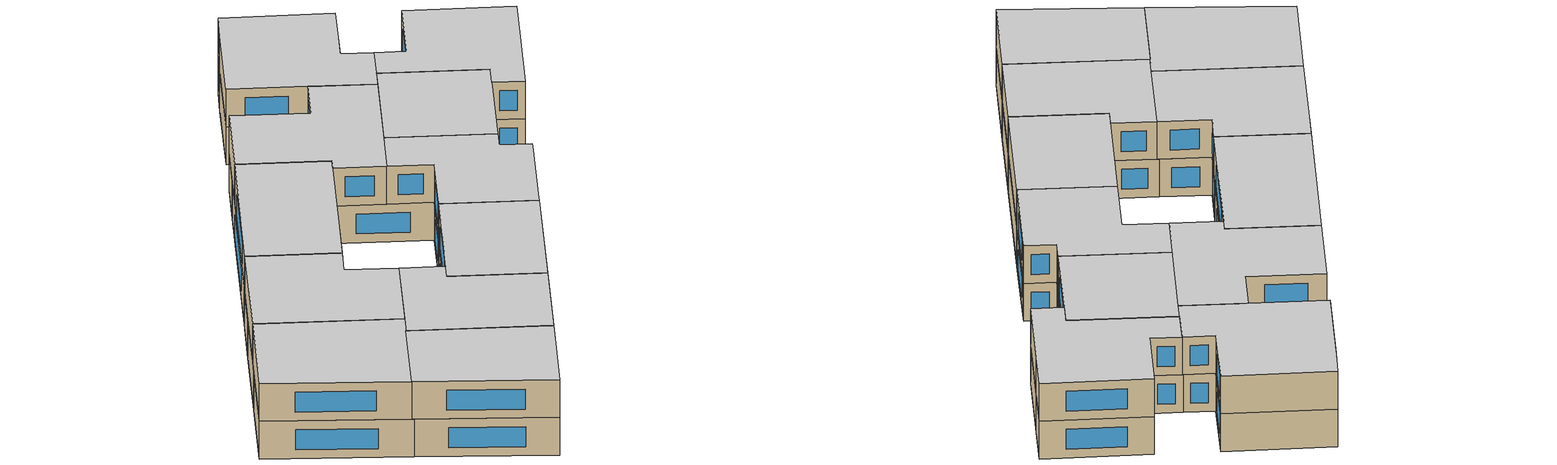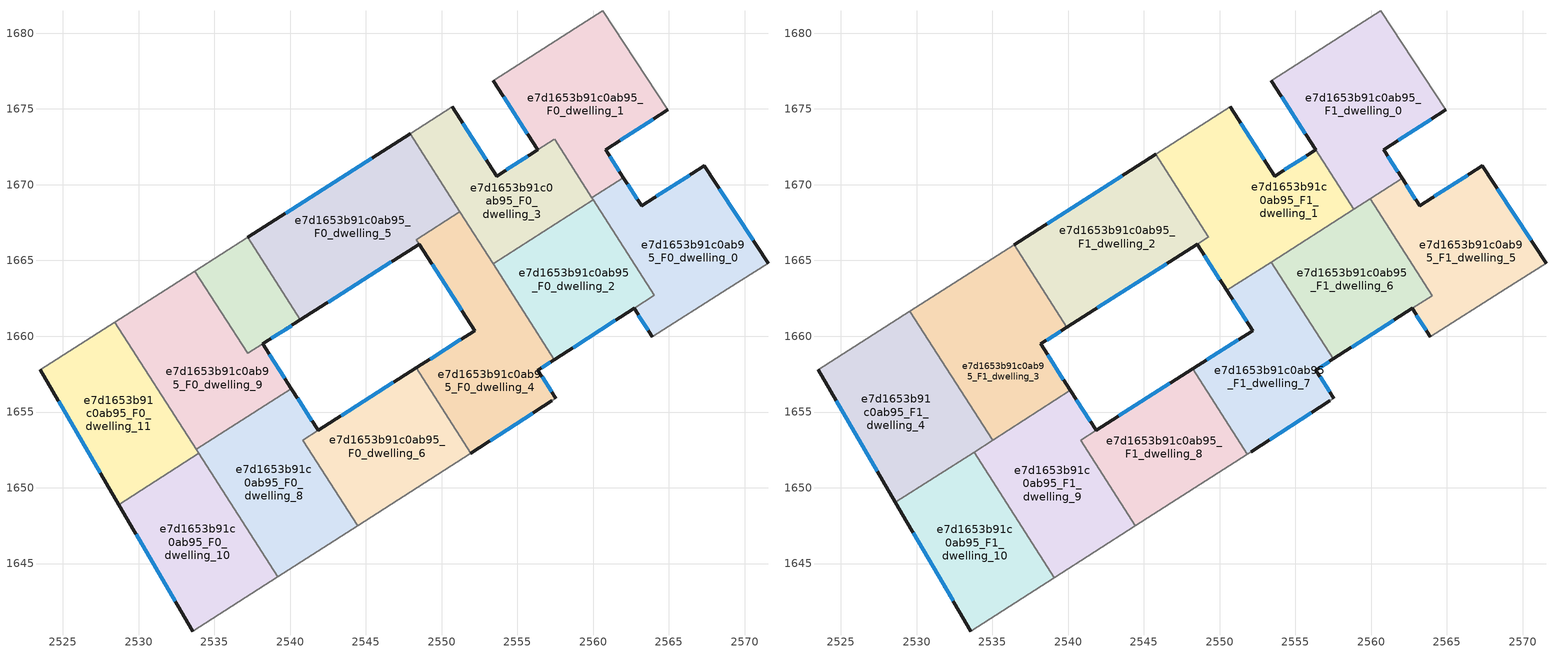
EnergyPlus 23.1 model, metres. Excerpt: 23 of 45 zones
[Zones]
e7d1653b91c0ab95_F0_dwelling_0
 floor ground (EU_floor_Construction): 2567.33,1671.25 2571.53,1664.83 2568.88,1663.13 2563.91,1659.96 2562.7,1661.83 2564.04,1662.69 2559.92,1669.14 2562,1670.47 2563.2,1668.6 z0
 wall outside (EU_wall_Construction): 2571.53,1664.83 2567.33,1671.25 2563.2,1668.6 2562,1670.47 / 2562.7,1661.83 2563.91,1659.96 z0:3
 wall adiabatic (EU_wall_Construction): 2563.91,1659.96 2568.88,1663.13 2571.53,1664.83 z0:3
 wall to e7d1653b91c0ab95_F0_dwelling_1 (EU_wall_Construction): 2562,1670.47 2559.92,1669.14 z0:3
 wall to e7d1653b91c0ab95_F0_dwelling_2 (EU_wall_Construction): 2560,1669.01 2564.04,1662.69 2562.7,1661.83 z0:3
 wall to e7d1653b91c0ab95_F0_dwelling_3 (EU_wall_Construction): 2559.92,1669.14 2560,1669.01 z0:3
 window (EU_Window_Construction): 2562.91,1669.04 2562.28,1670.03 / 2566.36,1670.63 2564.17,1669.22 / 2570.55,1666.34 2568.32,1669.74 / 2562.99,1661.39 2563.63,1660.4 z0.7:2.3
e7d1653b91c0ab95_F0_dwelling_1
 floor ground (EU_floor_Construction): 2560.63,1681.47 2564.92,1674.93 2560.82,1672.31 2562,1670.47 2559.92,1669.14 2557.44,1673.01 2556.33,1672.3 2553.4,1676.86 2558.8,1680.31 z0
 wall outside (EU_wall_Construction): 2562,1670.47 2560.82,1672.31 2564.92,1674.93 / 2553.4,1676.86 2556.33,1672.3 z0:3
 wall adiabatic (EU_wall_Construction): 2564.92,1674.93 2560.63,1681.47 2558.8,1680.31 2553.4,1676.86 z0:3
 wall to e7d1653b91c0ab95_F0_dwelling_3 (EU_wall_Construction): 2557.45,1673.01 2559.92,1669.14 / 2556.33,1672.3 2557.44,1673.01 z0:3
 window (EU_Window_Construction): 2561.78,1672.93 2563.96,1674.32 / 2561.72,1670.9 2561.09,1671.88 / 2554.09,1675.79 2555.64,1673.37 z0.7:2.3
e7d1653b91c0ab95_F0_dwelling_10
 floor ground (EU_floor_Construction): 2533.98,1652.27 2539.18,1644.13 2533.57,1640.55 2528.7,1648.89 z0
 wall outside (EU_wall_Construction): 2528.7,1648.89 2533.57,1640.55 z0:3
 wall to e7d1653b91c0ab95_F0_dwelling_11 (EU_wall_Construction): 2533.98,1652.27 2528.7,1648.89 z0:3
 wall adiabatic (EU_wall_Construction): 2533.57,1640.55 2539.18,1644.13 z0:3
 wall to e7d1653b91c0ab95_F0_dwelling_8 (EU_wall_Construction): 2539.18,1644.13 2533.98,1652.27 z0:3
 window (EU_Window_Construction): 2529.84,1646.93 2532.43,1642.51 z0.7:2.3
e7d1653b91c0ab95_F0_dwelling_11
 floor ground (EU_floor_Construction): 2528.43,1660.94 2533.98,1652.27 2528.7,1648.89 2523.49,1657.79 z0
 wall outside (EU_wall_Construction): 2523.49,1657.79 2528.7,1648.89 z0:3
 wall adiabatic (EU_wall_Construction): 2528.43,1660.94 2523.49,1657.79 z0:3
 wall to e7d1653b91c0ab95_F0_dwelling_9 (EU_wall_Construction): 2533.81,1652.53 2528.43,1660.94 z0:3
 wall to e7d1653b91c0ab95_F0_dwelling_8 (EU_wall_Construction): 2533.98,1652.27 2533.81,1652.53 z0:3
 window (EU_Window_Construction): 2524.72,1655.7 2527.47,1650.98 z0.7:2.3
e7d1653b91c0ab95_F0_dwelling_2
 floor ground (EU_floor_Construction): 2560,1669.01 2564.04,1662.69 2557.44,1658.46 2553.39,1664.79 z0
 wall outside (EU_wall_Construction): 2557.44,1658.46 2562.7,1661.83 z0:3
 wall to e7d1653b91c0ab95_F0_dwelling_3 (EU_wall_Construction): 2560,1669.01 2553.39,1664.79 z0:3
 wall to e7d1653b91c0ab95_F0_dwelling_4 (EU_wall_Construction): 2553.39,1664.79 2557.44,1658.46 z0:3
 window (EU_Window_Construction): 2558.67,1659.25 2561.47,1661.04 z0.7:2.3
e7d1653b91c0ab95_F0_dwelling_3
 floor ground (EU_floor_Construction): 2557.45,1673.01 2560,1669.01 2553.39,1664.79 2547.91,1673.36 2550.71,1675.14 2553.64,1670.57 2556.33,1672.29 z0
 wall outside (EU_wall_Construction): 2556.33,1672.29 2553.64,1670.57 2550.71,1675.14 z0:3
 wall adiabatic (EU_wall_Construction): 2550.71,1675.14 2547.91,1673.36 z0:3
 wall to e7d1653b91c0ab95_F0_dwelling_5 (EU_wall_Construction): 2547.91,1673.36 2551.2,1668.21 z0:3
 wall to e7d1653b91c0ab95_F0_dwelling_4 (EU_wall_Construction): 2551.2,1668.21 2553.39,1664.79 z0:3
 window (EU_Window_Construction): 2552.95,1671.65 2551.39,1674.07 / 2555.7,1671.89 2554.27,1670.98 z0.7:2.3
e7d1653b91c0ab95_F0_dwelling_4
 floor ground (EU_floor_Construction): 2551.2,1668.21 2557.44,1658.46 2556.34,1657.76 2557.54,1655.9 2557.28,1655.73 2551.93,1652.29 2548.33,1657.92 2552.17,1660.37 2548.33,1666.37 z0
 wall outside (EU_wall_Construction): 2557.54,1655.9 2556.34,1657.76 2557.44,1658.46 / 2551.93,1652.29 2557.28,1655.73 / 2548.52,1666.08 2552.17,1660.37 2548.33,1657.92 z0:3
 wall adiabatic (EU_wall_Construction): 2557.28,1655.73 2557.54,1655.9 z0:3
 wall to e7d1653b91c0ab95_F0_dwelling_6 (EU_wall_Construction): 2548.33,1657.92 2551.93,1652.29 z0:3
 wall to e7d1653b91c0ab95_F0_dwelling_5 (EU_wall_Construction): 2551.2,1668.21 2548.33,1666.37 2548.52,1666.08 z0:3
 window (EU_Window_Construction): 2551.27,1659.79 2549.23,1658.5 / 2556.6,1657.93 2557.18,1658.3 / 2557.26,1656.34 2556.62,1657.33 / 2553.19,1653.1 2556.02,1654.92 / 2549.38,1664.74 2551.31,1661.71 z0.7:2.3
e7d1653b91c0ab95_F0_dwelling_5
 floor ground (EU_floor_Construction): 2547.91,1673.36 2551.2,1668.21 2548.33,1666.37 2548.51,1666.08 2540.68,1661.08 2537.2,1666.53 z0
 wall outside (EU_wall_Construction): 2547.91,1673.36 2537.2,1666.53 / 2540.68,1661.08 2548.51,1666.08 z0:3
 wall to e7d1653b91c0ab95_F0_dwelling_7 (EU_wall_Construction): 2537.2,1666.53 2540.68,1661.08 z0:3
 window (EU_Window_Construction): 2545.4,1671.75 2539.71,1668.13 / 2542.52,1662.25 2546.67,1664.9 z0.7:2.3
e7d1653b91c0ab95_F0_dwelling_6
 floor ground (EU_floor_Construction): 2548.33,1657.92 2551.93,1652.29 2544.45,1647.5 2540.84,1653.15 z0
 wall outside (EU_wall_Construction): 2548.33,1657.92 2541.85,1653.79 z0:3
 wall adiabatic (EU_wall_Construction): 2544.45,1647.5 2551.93,1652.29 z0:3
 wall to e7d1653b91c0ab95_F0_dwelling_8 (EU_wall_Construction): 2541.84,1653.79 2540.84,1653.15 2544.45,1647.5 z0:3
 window (EU_Window_Construction): 2546.81,1656.95 2543.37,1654.76 z0.7:2.3
e7d1653b91c0ab95_F0_dwelling_7
 floor ground (EU_floor_Construction): 2537.2,1666.53 2540.68,1661.08 2538.18,1659.5 2537.2,1658.87 2533.72,1664.3 z0
 wall outside (EU_wall_Construction): 2538.18,1659.5 2540.68,1661.08 z0:3
 wall to e7d1653b91c0ab95_F0_dwelling_9 (EU_wall_Construction): 2533.72,1664.3 2537.2,1658.87 2538.18,1659.5 z0:3
 wall adiabatic (EU_wall_Construction): 2537.2,1666.53 2533.72,1664.3 z0:3
 window (EU_Window_Construction): 2538.77,1659.87 2540.09,1660.71 z0.7:2.3
e7d1653b91c0ab95_F0_dwelling_8
 floor ground (EU_floor_Construction): 2541.84,1653.79 2540.84,1653.15 2544.45,1647.5 2539.18,1644.13 2533.81,1652.53 2540.08,1656.54 z0
 wall outside (EU_wall_Construction): 2541.84,1653.79 2540.08,1656.54 z0:3
 wall adiabatic (EU_wall_Construction): 2539.18,1644.13 2544.45,1647.5 z0:3
 wall to e7d1653b91c0ab95_F0_dwelling_9 (EU_wall_Construction): 2540.08,1656.54 2539.08,1655.9 2533.81,1652.53 z0:3
 window (EU_Window_Construction): 2541.43,1654.43 2540.49,1655.89 z0.7:2.3
e7d1653b91c0ab95_F0_dwelling_9
 floor ground (EU_floor_Construction): 2538.19,1659.49 2540.08,1656.54 2533.81,1652.53 2528.43,1660.94 2533.72,1664.3 2537.2,1658.87 z0
 wall outside (EU_wall_Construction): 2540.08,1656.54 2538.19,1659.49 z0:3
 wall adiabatic (EU_wall_Construction): 2533.72,1664.3 2528.43,1660.94 z0:3
 window (EU_Window_Construction): 2539.63,1657.23 2538.63,1658.8 z0.7:2.3
e7d1653b91c0ab95_F1_dwelling_0
 floor to e7d1653b91c0ab95_F0_dwelling_1 (EU_floor_Construction): 2560.63,1681.47 2564.92,1674.93 2560.82,1672.31 2562,1670.47 2559.92,1669.14 2557.44,1673.01 2556.33,1672.3 2553.4,1676.86 2558.8,1680.31 z3
 floor to e7d1653b91c0ab95_F0_dwelling_0 (EU_floor_Construction): 2562,1670.47 2562.03,1670.41 2559.95,1669.09 2559.92,1669.14 z3
 floor to e7d1653b91c0ab95_F0_dwelling_3 (EU_floor_Construction): 2557.45,1673.01 2559.95,1669.08 2558.84,1668.37 2556.33,1672.3 z3
 wall outside (EU_wall_Construction): 2562.03,1670.41 2560.82,1672.31 2564.92,1674.93 / 2553.4,1676.86 2556.33,1672.3 z3:6
 wall adiabatic (EU_wall_Construction): 2564.92,1674.93 2560.63,1681.47 2558.8,1680.31 2553.41,1676.87 z3:6
 wall to e7d1653b91c0ab95_F1_dwelling_1 (EU_wall_Construction): 2556.33,1672.3 2558.84,1668.37 z3:6
 wall to e7d1653b91c0ab95_F1_dwelling_5 (EU_wall_Construction): 2559.94,1669.08 2562.03,1670.41 z3:6
 wall to e7d1653b91c0ab95_F1_dwelling_6 (EU_wall_Construction): 2558.84,1668.37 2559.94,1669.08 z3:6
 window (EU_Window_Construction): 2561.78,1672.93 2563.96,1674.32 / 2561.75,1670.86 2561.1,1671.86 / 2554.09,1675.79 2555.64,1673.37 z3.7:5.3
 ceiling to e7d1653b91c0ab95_F2_dwelling_0 (EU_floor_Construction): 2562.03,1670.41 2560.82,1672.31 2564.92,1674.93 2560.63,1681.47 2558.8,1680.31 2553.41,1676.87 2558.84,1668.37 z6
e7d1653b91c0ab95_F1_dwelling_1
 floor to e7d1653b91c0ab95_F0_dwelling_3 (EU_floor_Construction): 2556.33,1672.3 2558.84,1668.37 2553.35,1664.86 2547.91,1673.36 2550.71,1675.14 2553.64,1670.57 z3
 floor to e7d1653b91c0ab95_F0_dwelling_5 (EU_floor_Construction): 2547.91,1673.36 2551.2,1668.21 2549.08,1666.85 2545.78,1672 z3
 floor to e7d1653b91c0ab95_F0_dwelling_4 (EU_floor_Construction): 2551.2,1668.21 2553.35,1664.86 2550.47,1663.02 2548.52,1666.08 2549.27,1666.55 2549.08,1666.85 z3
 wall outside (EU_wall_Construction): 2556.33,1672.3 2553.64,1670.57 2550.71,1675.14 / 2548.51,1666.08 2550.47,1663.02 z3:6
 wall adiabatic (EU_wall_Construction): 2550.71,1675.14 2545.78,1672 z3:6
 wall to e7d1653b91c0ab95_F1_dwelling_2 (EU_wall_Construction): 2545.78,1672 2549.26,1666.56 / 2549.27,1666.55 2548.51,1666.08 z3:6
 wall to e7d1653b91c0ab95_F1_dwelling_6 (EU_wall_Construction): 2553.4,1664.9 2558.84,1668.37 z3:6
 wall to e7d1653b91c0ab95_F1_dwelling_7 (EU_wall_Construction): 2550.47,1663.02 2553.4,1664.9 z3:6
 window (EU_Window_Construction): 2552.95,1671.65 2551.39,1674.07 / 2555.7,1671.89 2554.27,1670.98 / 2548.97,1665.36 2550.01,1663.74 z3.7:5.3
 ceiling to e7d1653b91c0ab95_F2_dwelling_1 (EU_floor_Construction): 2558.84,1668.37 2556.33,1672.3 2553.64,1670.57 2550.71,1675.14 2545.78,1672 2549.27,1666.55 2548.51,1666.08 2550.47,1663.02 z6
e7d1653b91c0ab95_F1_dwelling_10
 floor to e7d1653b91c0ab95_F0_dwelling_10 (EU_floor_Construction): 2533.89,1652.21 2539.09,1644.07 2533.57,1640.55 2528.7,1648.89 z3
 floor to e7d1653b91c0ab95_F0_dwelling_11 (EU_floor_Construction): 2533.79,1652.35 2533.89,1652.21 2528.7,1648.89 2528.61,1649.04 z3
 wall outside (EU_wall_Construction): 2528.61,1649.04 2533.57,1640.55 z3:6
 wall to e7d1653b91c0ab95_F1_dwelling_9 (EU_wall_Construction): 2539.09,1644.07 2533.79,1652.35 z3:6
 wall adiabatic (EU_wall_Construction): 2533.57,1640.55 2539.09,1644.07 z3:6
 wall to e7d1653b91c0ab95_F1_dwelling_4 (EU_wall_Construction): 2533.79,1652.35 2528.61,1649.04 z3:6
 window (EU_Window_Construction): 2529.77,1647.04 2532.41,1642.54 z3.7:5.3
 ceiling to e7d1653b91c0ab95_F2_dwelling_10 (EU_floor_Construction): 2539.09,1644.07 2533.79,1652.35 2528.61,1649.04 2533.57,1640.55 z6
e7d1653b91c0ab95_F1_dwelling_2
 floor to e7d1653b91c0ab95_F0_dwelling_5 (EU_floor_Construction): 2545.78,1672 2549.08,1666.85 2548.33,1666.37 2548.51,1666.08 2540.68,1661.08 2537.2,1666.52 z3
 floor to e7d1653b91c0ab95_F0_dwelling_4 (EU_floor_Construction): 2549.08,1666.85 2549.26,1666.56 2548.52,1666.08 2548.33,1666.37 z3
 floor to e7d1653b91c0ab95_F0_dwelling_7 (EU_floor_Construction): 2537.2,1666.52 2540.68,1661.08 2540.5,1660.97 2539.91,1660.59 2536.43,1666.04 z3
 wall outside (EU_wall_Construction): 2545.78,1672 2536.43,1666.04 / 2539.91,1660.59 2548.51,1666.08 z3:6
 wall to e7d1653b91c0ab95_F1_dwelling_3 (EU_wall_Construction): 2536.43,1666.04 2539.91,1660.59 z3:6
 window (EU_Window_Construction): 2543.59,1670.6 2538.63,1667.44 / 2541.93,1661.88 2546.49,1664.79 z3.7:5.3
 ceiling to e7d1653b91c0ab95_F2_dwelling_2 (EU_floor_Construction): 2549.26,1666.56 2545.78,1672 2536.43,1666.04 2539.91,1660.59 z6
e7d1653b91c0ab95_F1_dwelling_3
 floor to e7d1653b91c0ab95_F0_dwelling_9 (EU_floor_Construction): 2538.19,1659.49 2540.08,1656.54 2534.94,1653.25 2529.57,1661.66 2533.72,1664.3 2537.2,1658.87 z3
 floor to e7d1653b91c0ab95_F0_dwelling_7 (EU_floor_Construction): 2536.43,1666.04 2539.91,1660.59 2538.18,1659.5 2537.2,1658.87 2533.72,1664.3 z3
 floor to e7d1653b91c0ab95_F0_dwelling_8 (EU_floor_Construction): 2540.08,1656.54 2540.15,1656.42 2535.01,1653.14 2534.94,1653.25 z3
 wall outside (EU_wall_Construction): 2540.15,1656.42 2538.19,1659.49 2539.91,1660.59 z3:6
 wall to e7d1653b91c0ab95_F1_dwelling_4 (EU_wall_Construction): 2529.57,1661.66 2535.01,1653.13 z3:6
 wall adiabatic (EU_wall_Construction): 2536.43,1666.04 2529.57,1661.66 z3:6
 wall to e7d1653b91c0ab95_F1_dwelling_9 (EU_wall_Construction): 2535.01,1653.13 2540.15,1656.42 z3:6
 window (EU_Window_Construction): 2538.59,1659.75 2539.51,1660.33 / 2539.69,1657.14 2538.65,1658.77 z3.7:5.3
 ceiling to e7d1653b91c0ab95_F2_dwelling_3 (EU_floor_Construction): 2540.15,1656.42 2538.19,1659.49 2539.91,1660.59 2536.43,1666.04 2529.57,1661.66 2535.01,1653.13 z6
e7d1653b91c0ab95_F1_dwelling_4
 floor to e7d1653b91c0ab95_F0_dwelling_11 (EU_floor_Construction): 2528.43,1660.94 2533.89,1652.41 2528.61,1649.04 2523.49,1657.79 z3
 floor to e7d1653b91c0ab95_F0_dwelling_9 (EU_floor_Construction): 2529.57,1661.66 2534.94,1653.25 2533.81,1652.53 2528.43,1660.94 z3
 floor to e7d1653b91c0ab95_F0_dwelling_8 (EU_floor_Construction): 2534.94,1653.25 2535.01,1653.14 2533.88,1652.41 2533.81,1652.53 z3
 wall outside (EU_wall_Construction): 2523.49,1657.79 2528.61,1649.04 z3:6
 wall adiabatic (EU_wall_Construction): 2529.57,1661.66 2523.49,1657.79 z3:6
 wall to e7d1653b91c0ab95_F1_dwelling_9 (EU_wall_Construction): 2533.79,1652.35 2535.01,1653.13 z3:6
 window (EU_Window_Construction): 2524.7,1655.73 2527.41,1651.09 z3.7:5.3
 ceiling to e7d1653b91c0ab95_F2_dwelling_4 (EU_floor_Construction): 2535.01,1653.13 2529.57,1661.66 2523.49,1657.79 2528.61,1649.04 z6
e7d1653b91c0ab95_F1_dwelling_5
 floor to e7d1653b91c0ab95_F0_dwelling_0 (EU_floor_Construction): 2567.33,1671.25 2571.53,1664.83 2568.88,1663.13 2563.91,1659.96 2562.7,1661.83 2564.04,1662.69 2559.95,1669.09 2562.03,1670.41 2563.2,1668.6 z3
 floor to e7d1653b91c0ab95_F0_dwelling_2 (EU_floor_Construction): 2560,1669.01 2564.04,1662.69 2564.03,1662.68 2559.99,1669 z3
 wall outside (EU_wall_Construction): 2571.53,1664.83 2567.33,1671.25 2563.2,1668.6 2562.03,1670.41 / 2562.7,1661.83 2563.91,1659.96 z3:6
 wall to e7d1653b91c0ab95_F1_dwelling_6 (EU_wall_Construction): 2559.94,1669.08 2564.03,1662.68 2562.7,1661.83 z3:6
 wall adiabatic (EU_wall_Construction): 2563.91,1659.96 2568.88,1663.13 2571.53,1664.83 z3:6
 window (EU_Window_Construction): 2562.92,1669.03 2562.31,1669.99 / 2566.36,1670.63 2564.17,1669.22 / 2570.55,1666.34 2568.32,1669.74 / 2562.99,1661.39 2563.63,1660.4 z3.7:5.3
 ceiling to e7d1653b91c0ab95_F2_dwelling_5 (EU_floor_Construction): 2568.88,1663.13 2571.53,1664.83 2567.33,1671.25 2563.2,1668.6 2562.03,1670.41 2559.94,1669.08 2564.03,1662.68 2562.7,1661.83 2563.91,1659.96 z6
e7d1653b91c0ab95_F1_dwelling_6
 floor to e7d1653b91c0ab95_F0_dwelling_2 (EU_floor_Construction): 2559.99,1669 2564.03,1662.68 2557.49,1658.5 2553.45,1664.82 z3
 floor to e7d1653b91c0ab95_F0_dwelling_3 (EU_floor_Construction): 2559.94,1669.08 2559.99,1669 2553.45,1664.82 2553.4,1664.9 z3
 wall outside (EU_wall_Construction): 2557.49,1658.5 2562.7,1661.83 z3:6
 wall to e7d1653b91c0ab95_F1_dwelling_7 (EU_wall_Construction): 2553.4,1664.9 2557.49,1658.5 z3:6
 window (EU_Window_Construction): 2558.72,1659.28 2561.48,1661.05 z3.7:5.3
 ceiling to e7d1653b91c0ab95_F2_dwelling_6 (EU_floor_Construction): 2564.03,1662.68 2559.94,1669.08 2553.4,1664.9 2557.49,1658.5 z6
e7d1653b91c0ab95_F1_dwelling_7
 floor to e7d1653b91c0ab95_F0_dwelling_4 (EU_floor_Construction): 2553.35,1664.86 2557.44,1658.46 2556.34,1657.76 2557.54,1655.9 2557.28,1655.73 2552.02,1652.34 2551.93,1652.29 2548.33,1657.92 2552.17,1660.37 2550.47,1663.02 z3
 floor to e7d1653b91c0ab95_F0_dwelling_2 (EU_floor_Construction): 2553.45,1664.82 2557.49,1658.5 2557.44,1658.46 2553.39,1664.79 z3
 floor to e7d1653b91c0ab95_F0_dwelling_6 (EU_floor_Construction): 2548.33,1657.92 2551.93,1652.29 2551.82,1652.21 2548.22,1657.85 z3
 wall outside (EU_wall_Construction): 2552.07,1652.38 2557.28,1655.73 / 2550.47,1663.02 2552.17,1660.37 2548.22,1657.85 / 2557.54,1655.9 2556.34,1657.76 2557.49,1658.5 z3:6
 wall adiabatic (EU_wall_Construction): 2551.82,1652.21 2552.07,1652.38 / 2557.28,1655.73 2557.54,1655.9 z3:6
 wall to e7d1653b91c0ab95_F1_dwelling_8 (EU_wall_Construction): 2548.22,1657.85 2551.82,1652.21 z3:6
 window (EU_Window_Construction): 2553.29,1653.16 2556.06,1654.94 / 2551.24,1659.78 2549.14,1658.44 / 2550.87,1662.4 2551.77,1660.99 / 2556.61,1657.94 2557.22,1658.33 / 2557.26,1656.34 2556.62,1657.33 z3.7:5.3
 ceiling to e7d1653b91c0ab95_F2_dwelling_7 (EU_floor_Construction): 2557.28,1655.73 2557.54,1655.9 2556.34,1657.76 2557.49,1658.5 2553.4,1664.9 2550.47,1663.02 2552.17,1660.37 2548.22,1657.85 2551.82,1652.21 2552.07,1652.38 z6
e7d1653b91c0ab95_F1_dwelling_8
 floor to e7d1653b91c0ab95_F0_dwelling_6 (EU_floor_Construction): 2548.22,1657.85 2551.82,1652.21 2544.45,1647.5 2540.85,1653.15 z3
 floor to e7d1653b91c0ab95_F0_dwelling_8 (EU_floor_Construction): 2540.85,1653.15 2544.45,1647.5 2544.44,1647.49 2540.83,1653.14 z3
 wall outside (EU_wall_Construction): 2548.22,1657.85 2541.84,1653.78 z3:6
 wall adiabatic (EU_wall_Construction): 2544.44,1647.49 2551.82,1652.21 z3:6
 wall to e7d1653b91c0ab95_F1_dwelling_9 (EU_wall_Construction): 2541.84,1653.78 2540.83,1653.14 2544.44,1647.49 z3:6
 window (EU_Window_Construction): 2546.72,1656.89 2543.34,1654.74 z3.7:5.3
 ceiling to e7d1653b91c0ab95_F2_dwelling_8 (EU_floor_Construction): 2551.82,1652.21 2548.22,1657.85 2540.83,1653.14 2544.44,1647.49 z6
e7d1653b91c0ab95_F1_dwelling_9
 floor to e7d1653b91c0ab95_F0_dwelling_8 (EU_floor_Construction): 2541.84,1653.79 2540.83,1653.14 2544.44,1647.49 2539.18,1644.13 2533.88,1652.41 2540.15,1656.42 z3
 floor to e7d1653b91c0ab95_F0_dwelling_10 (EU_floor_Construction): 2533.98,1652.27 2539.18,1644.13 2539.09,1644.07 2533.89,1652.21 z3
 floor to e7d1653b91c0ab95_F0_dwelling_11 (EU_floor_Construction): 2533.89,1652.41 2533.98,1652.27 2533.89,1652.21 2533.79,1652.35 z3
 wall outside (EU_wall_Construction): 2541.84,1653.79 2540.15,1656.42 z3:6
 wall adiabatic (EU_wall_Construction): 2539.09,1644.07 2544.44,1647.49 z3:6
 window (EU_Window_Construction): 2541.45,1654.4 2540.55,1655.8 z3.7:5.3
 ceiling to e7d1653b91c0ab95_F2_dwelling_9 (EU_floor_Construction): 2544.44,1647.49 2540.83,1653.14 2541.84,1653.79 2540.15,1656.42 2533.79,1652.35 2539.09,1644.07 z6
[Building]
EU S2 Campaign: North Axis=0; Terrain=City; Solar Distribution=FullExterior
[Site:Location]
Budapest.Ferenc.Liszt.Intl.AP: Latitude=47.437; Longitude=19.256; Time Zone=1; Elevation=185
[SizingPeriod:WeatherFileDays]
AnnualSizingPeriod: Begin Month=1; Begin Day of Month=1; End Month=12; End Day of Month=31; Day of Week for Start Day=Monday; Use Weather File Daylight Saving Period=No; Use Weather File Rain and Snow Indicators=No
[MATERIAL]
EU_InternalMass_Material: Roughness=MediumRough; Thickness=0.1; Conductivity=1; Density=1800; Specific Heat=900; Thermal Absorptance=0.9; Solar Absorptance=0.7; Visible Absorptance=0.7
[MATERIAL:NOMASS] Roughness=MediumRough; Thermal Absorptance=0.9; Solar Absorptance=0.7; Visible Absorptance=0.7
Name | Thermal Resistance
EU_wall_NoMass | 0.832559
EU_floor_NoMass | 0.872794
[WINDOWMATERIAL:SIMPLEGLAZINGSYSTEM]
EU_Window_SimpleGlazing: UFactor=2.79869; Solar Heat Gain Coefficient=0.75; Visible Transmittance=0.75
[CONSTRUCTION]
EU_wall_Construction: EU_wall_NoMass
EU_floor_Construction: EU_floor_NoMass
EU_Window_Construction: EU_Window_SimpleGlazing
EU_InternalMass_Construction: EU_InternalMass_Material
[ZONE] Type=1; Multiplier=1; Ceiling Height=autocalculate; Floor Area=autocalculate; Part of Total Floor Area=Yes
Name | Volume
e7d1653b91c0ab95_F0_dwelling_0 | 197.88
e7d1653b91c0ab95_F1_dwelling_0 | 227.766
e7d1653b91c0ab95_F0_dwelling_1 | 208.824
e7d1653b91c0ab95_F1_dwelling_1 | 231.279
e7d1653b91c0ab95_F0_dwelling_10 | 187.241
e7d1653b91c0ab95_F1_dwelling_10 | 187.228
e7d1653b91c0ab95_F0_dwelling_11 | 187.249
e7d1653b91c0ab95_F0_dwelling_2 | 176.605
e7d1653b91c0ab95_F1_dwelling_2 | 214.926
e7d1653b91c0ab95_F0_dwelling_3 | 165.649
e7d1653b91c0ab95_F1_dwelling_3 | 224.683
e7d1653b91c0ab95_F0_dwelling_4 | 223.625
e7d1653b91c0ab95_F1_dwelling_4 | 224.689
e7d1653b91c0ab95_F0_dwelling_5 | 242.798
e7d1653b91c0ab95_F1_dwelling_5 | 197.753
e7d1653b91c0ab95_F0_dwelling_6 | 178.318
e7d1653b91c0ab95_F1_dwelling_6 | 176.737
e7d1653b91c0ab95_F0_dwelling_7 | 79.9973
e7d1653b91c0ab95_F1_dwelling_7 | 187.26
e7d1653b91c0ab95_F0_dwelling_8 | 198.843
e7d1653b91c0ab95_F1_dwelling_8 | 175.922
e7d1653b91c0ab95_F0_dwelling_9 | 199.782
e7d1653b91c0ab95_F1_dwelling_9 | 198.561
[INTERNALMASS] Construction=EU_InternalMass_Construction
Name | Zone or ZoneList | Surface Area
e7d1653b91c0ab95_F0_dwelling_0_EU_InternalMass | e7d1653b91c0ab95_F0_dwelling_0 | 65.9594
e7d1653b91c0ab95_F0_dwelling_1_EU_InternalMass | e7d1653b91c0ab95_F0_dwelling_1 | 69.6084
e7d1653b91c0ab95_F0_dwelling_2_EU_InternalMass | e7d1653b91c0ab95_F0_dwelling_2 | 58.8669
e7d1653b91c0ab95_F0_dwelling_3_EU_InternalMass | e7d1653b91c0ab95_F0_dwelling_3 | 55.2207
e7d1653b91c0ab95_F0_dwelling_4_EU_InternalMass | e7d1653b91c0ab95_F0_dwelling_4 | 74.5598
e7d1653b91c0ab95_F0_dwelling_5_EU_InternalMass | e7d1653b91c0ab95_F0_dwelling_5 | 80.9291
e7d1653b91c0ab95_F0_dwelling_6_EU_InternalMass | e7d1653b91c0ab95_F0_dwelling_6 | 59.4359
e7d1653b91c0ab95_F0_dwelling_7_EU_InternalMass | e7d1653b91c0ab95_F0_dwelling_7 | 26.6726
e7d1653b91c0ab95_F0_dwelling_8_EU_InternalMass | e7d1653b91c0ab95_F0_dwelling_8 | 66.2776
e7d1653b91c0ab95_F0_dwelling_9_EU_InternalMass | e7d1653b91c0ab95_F0_dwelling_9 | 66.5954
e7d1653b91c0ab95_F0_dwelling_10_EU_InternalMass | e7d1653b91c0ab95_F0_dwelling_10 | 62.4141
e7d1653b91c0ab95_F0_dwelling_11_EU_InternalMass | e7d1653b91c0ab95_F0_dwelling_11 | 62.4174
e7d1653b91c0ab95_F1_dwelling_0_EU_InternalMass | e7d1653b91c0ab95_F1_dwelling_0 | 75.9215
e7d1653b91c0ab95_F1_dwelling_1_EU_InternalMass | e7d1653b91c0ab95_F1_dwelling_1 | 77.0945
e7d1653b91c0ab95_F1_dwelling_2_EU_InternalMass | e7d1653b91c0ab95_F1_dwelling_2 | 71.6724
e7d1653b91c0ab95_F1_dwelling_3_EU_InternalMass | e7d1653b91c0ab95_F1_dwelling_3 | 74.8943
e7d1653b91c0ab95_F1_dwelling_4_EU_InternalMass | e7d1653b91c0ab95_F1_dwelling_4 | 74.8965
e7d1653b91c0ab95_F1_dwelling_5_EU_InternalMass | e7d1653b91c0ab95_F1_dwelling_5 | 65.919
e7d1653b91c0ab95_F1_dwelling_6_EU_InternalMass | e7d1653b91c0ab95_F1_dwelling_6 | 58.9154
e7d1653b91c0ab95_F1_dwelling_7_EU_InternalMass | e7d1653b91c0ab95_F1_dwelling_7 | 62.4198
e7d1653b91c0ab95_F1_dwelling_8_EU_InternalMass | e7d1653b91c0ab95_F1_dwelling_8 | 58.6472
e7d1653b91c0ab95_F1_dwelling_9_EU_InternalMass | e7d1653b91c0ab95_F1_dwelling_9 | 66.1856
e7d1653b91c0ab95_F1_dwelling_10_EU_InternalMass | e7d1653b91c0ab95_F1_dwelling_10 | 62.4093
[OTHEREQUIPMENT] Fuel Type=Electricity; Design Level Calculation Method=Watts/Area; Power per Zone Floor Area=1; Fraction Latent=0; Fraction Radiant=0; Fraction Lost=0; Carbon Dioxide Generation Rate=0; EndUse Subcategory=EU_Step8_InternalGains
Name | Zone or ZoneList or Space or SpaceList | Schedule
EU_Step8_InternalGain_e7d1653b91c0ab95_F0_dwelling_0_f000 | e7d1653b91c0ab95_F0_dwelling_0 | EU_Step8_GainSchedule_e7d1653b91c0ab95_F0_dwelling_0_f000
EU_Step8_InternalGain_e7d1653b91c0ab95_F0_dwelling_1_f000 | e7d1653b91c0ab95_F0_dwelling_1 | EU_Step8_GainSchedule_e7d1653b91c0ab95_F0_dwelling_1_f000
EU_Step8_InternalGain_e7d1653b91c0ab95_F0_dwelling_2_f000 | e7d1653b91c0ab95_F0_dwelling_2 | EU_Step8_GainSchedule_e7d1653b91c0ab95_F0_dwelling_2_f000
EU_Step8_InternalGain_e7d1653b91c0ab95_F0_dwelling_3_f000 | e7d1653b91c0ab95_F0_dwelling_3 | EU_Step8_GainSchedule_e7d1653b91c0ab95_F0_dwelling_3_f000
EU_Step8_InternalGain_e7d1653b91c0ab95_F0_dwelling_4_f000 | e7d1653b91c0ab95_F0_dwelling_4 | EU_Step8_GainSchedule_e7d1653b91c0ab95_F0_dwelling_4_f000
EU_Step8_InternalGain_e7d1653b91c0ab95_F0_dwelling_5_f000 | e7d1653b91c0ab95_F0_dwelling_5 | EU_Step8_GainSchedule_e7d1653b91c0ab95_F0_dwelling_5_f000
EU_Step8_InternalGain_e7d1653b91c0ab95_F0_dwelling_6_f000 | e7d1653b91c0ab95_F0_dwelling_6 | EU_Step8_GainSchedule_e7d1653b91c0ab95_F0_dwelling_6_f000
EU_Step8_InternalGain_e7d1653b91c0ab95_F0_dwelling_7_f000 | e7d1653b91c0ab95_F0_dwelling_7 | EU_Step8_GainSchedule_e7d1653b91c0ab95_F0_dwelling_7_f000
EU_Step8_InternalGain_e7d1653b91c0ab95_F0_dwelling_8_f000 | e7d1653b91c0ab95_F0_dwelling_8 | EU_Step8_GainSchedule_e7d1653b91c0ab95_F0_dwelling_8_f000
EU_Step8_InternalGain_e7d1653b91c0ab95_F0_dwelling_9_f000 | e7d1653b91c0ab95_F0_dwelling_9 | EU_Step8_GainSchedule_e7d1653b91c0ab95_F0_dwelling_9_f000
EU_Step8_InternalGain_e7d1653b91c0ab95_F0_dwelling_10_f000 | e7d1653b91c0ab95_F0_dwelling_10 | EU_Step8_GainSchedule_e7d1653b91c0ab95_F0_dwelling_10_f000
EU_Step8_InternalGain_e7d1653b91c0ab95_F0_dwelling_11_f000 | e7d1653b91c0ab95_F0_dwelling_11 | EU_Step8_GainSchedule_e7d1653b91c0ab95_F0_dwelling_11_f000
EU_Step8_InternalGain_e7d1653b91c0ab95_F1_dwelling_0_f000 | e7d1653b91c0ab95_F1_dwelling_0 | EU_Step8_GainSchedule_e7d1653b91c0ab95_F1_dwelling_0_f000
EU_Step8_InternalGain_e7d1653b91c0ab95_F1_dwelling_1_f000 | e7d1653b91c0ab95_F1_dwelling_1 | EU_Step8_GainSchedule_e7d1653b91c0ab95_F1_dwelling_1_f000
EU_Step8_InternalGain_e7d1653b91c0ab95_F1_dwelling_2_f000 | e7d1653b91c0ab95_F1_dwelling_2 | EU_Step8_GainSchedule_e7d1653b91c0ab95_F1_dwelling_2_f000
EU_Step8_InternalGain_e7d1653b91c0ab95_F1_dwelling_3_f000 | e7d1653b91c0ab95_F1_dwelling_3 | EU_Step8_GainSchedule_e7d1653b91c0ab95_F1_dwelling_3_f000
EU_Step8_InternalGain_e7d1653b91c0ab95_F1_dwelling_4_f000 | e7d1653b91c0ab95_F1_dwelling_4 | EU_Step8_GainSchedule_e7d1653b91c0ab95_F1_dwelling_4_f000
EU_Step8_InternalGain_e7d1653b91c0ab95_F1_dwelling_5_f000 | e7d1653b91c0ab95_F1_dwelling_5 | EU_Step8_GainSchedule_e7d1653b91c0ab95_F1_dwelling_5_f000
EU_Step8_InternalGain_e7d1653b91c0ab95_F1_dwelling_6_f000 | e7d1653b91c0ab95_F1_dwelling_6 | EU_Step8_GainSchedule_e7d1653b91c0ab95_F1_dwelling_6_f000
EU_Step8_InternalGain_e7d1653b91c0ab95_F1_dwelling_7_f000 | e7d1653b91c0ab95_F1_dwelling_7 | EU_Step8_GainSchedule_e7d1653b91c0ab95_F1_dwelling_7_f000
EU_Step8_InternalGain_e7d1653b91c0ab95_F1_dwelling_8_f000 | e7d1653b91c0ab95_F1_dwelling_8 | EU_Step8_GainSchedule_e7d1653b91c0ab95_F1_dwelling_8_f000
EU_Step8_InternalGain_e7d1653b91c0ab95_F1_dwelling_9_f000 | e7d1653b91c0ab95_F1_dwelling_9 | EU_Step8_GainSchedule_e7d1653b91c0ab95_F1_dwelling_9_f000
EU_Step8_InternalGain_e7d1653b91c0ab95_F1_dwelling_10_f000 | e7d1653b91c0ab95_F1_dwelling_10 | EU_Step8_GainSchedule_e7d1653b91c0ab95_F1_dwelling_10_f000
[ZONEVENTILATION:DESIGNFLOWRATE] Schedule=EU_AlwaysOn; Design Flow Rate Calculation Method=AirChanges/Hour; Air Changes per Hour=0.475469; Ventilation Type=Natural; Fan Pressure Rise=0; Fan Total Efficiency=1; Constant Term Coefficient=1; Temperature Term Coefficient=0; Velocity Term Coefficient=0; Velocity Squared Term Coefficient=0; Minimum Indoor Temperature=-100; Maximum Indoor Temperature=100; Delta Temperature=-100; Minimum Outdoor Temperature=-100; Maximum Outdoor Temperature=100; Maximum Wind Speed=40
Name | Zone or ZoneList or Space or SpaceList
EU_ConstantAir_e7d1653b91c0ab95_F0_dwelling_0 | e7d1653b91c0ab95_F0_dwelling_0
EU_ConstantAir_e7d1653b91c0ab95_F0_dwelling_1 | e7d1653b91c0ab95_F0_dwelling_1
EU_ConstantAir_e7d1653b91c0ab95_F0_dwelling_2 | e7d1653b91c0ab95_F0_dwelling_2
EU_ConstantAir_e7d1653b91c0ab95_F0_dwelling_3 | e7d1653b91c0ab95_F0_dwelling_3
EU_ConstantAir_e7d1653b91c0ab95_F0_dwelling_4 | e7d1653b91c0ab95_F0_dwelling_4
EU_ConstantAir_e7d1653b91c0ab95_F0_dwelling_5 | e7d1653b91c0ab95_F0_dwelling_5
EU_ConstantAir_e7d1653b91c0ab95_F0_dwelling_6 | e7d1653b91c0ab95_F0_dwelling_6
EU_ConstantAir_e7d1653b91c0ab95_F0_dwelling_7 | e7d1653b91c0ab95_F0_dwelling_7
EU_ConstantAir_e7d1653b91c0ab95_F0_dwelling_8 | e7d1653b91c0ab95_F0_dwelling_8
EU_ConstantAir_e7d1653b91c0ab95_F0_dwelling_9 | e7d1653b91c0ab95_F0_dwelling_9
EU_ConstantAir_e7d1653b91c0ab95_F0_dwelling_10 | e7d1653b91c0ab95_F0_dwelling_10
EU_ConstantAir_e7d1653b91c0ab95_F0_dwelling_11 | e7d1653b91c0ab95_F0_dwelling_11
EU_ConstantAir_e7d1653b91c0ab95_F1_dwelling_0 | e7d1653b91c0ab95_F1_dwelling_0
EU_ConstantAir_e7d1653b91c0ab95_F1_dwelling_1 | e7d1653b91c0ab95_F1_dwelling_1
EU_ConstantAir_e7d1653b91c0ab95_F1_dwelling_2 | e7d1653b91c0ab95_F1_dwelling_2
EU_ConstantAir_e7d1653b91c0ab95_F1_dwelling_3 | e7d1653b91c0ab95_F1_dwelling_3
EU_ConstantAir_e7d1653b91c0ab95_F1_dwelling_4 | e7d1653b91c0ab95_F1_dwelling_4
EU_ConstantAir_e7d1653b91c0ab95_F1_dwelling_5 | e7d1653b91c0ab95_F1_dwelling_5
EU_ConstantAir_e7d1653b91c0ab95_F1_dwelling_6 | e7d1653b91c0ab95_F1_dwelling_6
EU_ConstantAir_e7d1653b91c0ab95_F1_dwelling_7 | e7d1653b91c0ab95_F1_dwelling_7
EU_ConstantAir_e7d1653b91c0ab95_F1_dwelling_8 | e7d1653b91c0ab95_F1_dwelling_8
EU_ConstantAir_e7d1653b91c0ab95_F1_dwelling_9 | e7d1653b91c0ab95_F1_dwelling_9
EU_ConstantAir_e7d1653b91c0ab95_F1_dwelling_10 | e7d1653b91c0ab95_F1_dwelling_10
[HVACTEMPLATE:THERMOSTAT] Constant Heating Setpoint=20; Constant Cooling Setpoint=50
EU_HeatOnly_e7d1653b91c0ab95_F0_dwelling_0; EU_HeatOnly_e7d1653b91c0ab95_F0_dwelling_1; EU_HeatOnly_e7d1653b91c0ab95_F0_dwelling_2; EU_HeatOnly_e7d1653b91c0ab95_F0_dwelling_3; EU_HeatOnly_e7d1653b91c0ab95_F0_dwelling_4; EU_HeatOnly_e7d1653b91c0ab95_F0_dwelling_5; EU_HeatOnly_e7d1653b91c0ab95_F0_dwelling_6; EU_HeatOnly_e7d1653b91c0ab95_F0_dwelling_7; EU_HeatOnly_e7d1653b91c0ab95_F0_dwelling_8; EU_HeatOnly_e7d1653b91c0ab95_F0_dwelling_9; EU_HeatOnly_e7d1653b91c0ab95_F0_dwelling_10; EU_HeatOnly_e7d1653b91c0ab95_F0_dwelling_11; EU_HeatOnly_e7d1653b91c0ab95_F1_dwelling_0; EU_HeatOnly_e7d1653b91c0ab95_F1_dwelling_1; EU_HeatOnly_e7d1653b91c0ab95_F1_dwelling_2; EU_HeatOnly_e7d1653b91c0ab95_F1_dwelling_3; EU_HeatOnly_e7d1653b91c0ab95_F1_dwelling_4; EU_HeatOnly_e7d1653b91c0ab95_F1_dwelling_5; EU_HeatOnly_e7d1653b91c0ab95_F1_dwelling_6; EU_HeatOnly_e7d1653b91c0ab95_F1_dwelling_7; EU_HeatOnly_e7d1653b91c0ab95_F1_dwelling_8; EU_HeatOnly_e7d1653b91c0ab95_F1_dwelling_9; EU_HeatOnly_e7d1653b91c0ab95_F1_dwelling_10; EU_HeatOnly_e7d1653b91c0ab95_F2_dwelling_0; EU_HeatOnly_e7d1653b91c0ab95_F2_dwelling_1; EU_HeatOnly_e7d1653b91c0ab95_F2_dwelling_2; EU_HeatOnly_e7d1653b91c0ab95_F2_dwelling_3; EU_HeatOnly_e7d1653b91c0ab95_F2_dwelling_4; EU_HeatOnly_e7d1653b91c0ab95_F2_dwelling_5; EU_HeatOnly_e7d1653b91c0ab95_F2_dwelling_6; EU_HeatOnly_e7d1653b91c0ab95_F2_dwelling_7; EU_HeatOnly_e7d1653b91c0ab95_F2_dwelling_8; EU_HeatOnly_e7d1653b91c0ab95_F2_dwelling_9; EU_HeatOnly_e7d1653b91c0ab95_F2_dwelling_10; EU_HeatOnly_e7d1653b91c0ab95_F3_dwelling_0; EU_HeatOnly_e7d1653b91c0ab95_F3_dwelling_1; EU_HeatOnly_e7d1653b91c0ab95_F3_dwelling_2; EU_HeatOnly_e7d1653b91c0ab95_F3_dwelling_3; EU_HeatOnly_e7d1653b91c0ab95_F3_dwelling_4; EU_HeatOnly_e7d1653b91c0ab95_F3_dwelling_5; EU_HeatOnly_e7d1653b91c0ab95_F3_dwelling_6; EU_HeatOnly_e7d1653b91c0ab95_F3_dwelling_7; EU_HeatOnly_e7d1653b91c0ab95_F3_dwelling_8; EU_HeatOnly_e7d1653b91c0ab95_F3_dwelling_9; EU_HeatOnly_e7d1653b91c0ab95_F3_dwelling_10
[HVACTEMPLATE:ZONE:IDEALLOADSAIRSYSTEM] System Availability Schedule=EU_AlwaysOn; Maximum Heating Supply Air Temperature=50; Minimum Cooling Supply Air Temperature=13; Maximum Heating Supply Air Humidity Ratio=0.0156; Minimum Cooling Supply Air Humidity Ratio=0.0077; Heating Limit=NoLimit; Cooling Limit=NoLimit; Heating Availability Schedule=EU_AlwaysOn; Cooling Availability Schedule=EU_CoolingOff; Dehumidification Control Type=ConstantSensibleHeatRatio; Cooling Sensible Heat Ratio=0.7; Dehumidification Setpoint=60; Humidification Control Type=None; Humidification Setpoint=30; Outdoor Air Method=None; Outdoor Air Flow Rate per Person=0.00944; Outdoor Air Flow Rate per Zone Floor Area=0; Outdoor Air Flow Rate per Zone=0; Demand Controlled Ventilation Type=None; Outdoor Air Economizer Type=NoEconomizer; Heat Recovery Type=None; Sensible Heat Recovery Effectiveness=0.7; Latent Heat Recovery Effectiveness=0.65
Name | Template Thermostat
e7d1653b91c0ab95_F0_dwelling_0 | EU_HeatOnly_e7d1653b91c0ab95_F0_dwelling_0
e7d1653b91c0ab95_F0_dwelling_1 | EU_HeatOnly_e7d1653b91c0ab95_F0_dwelling_1
e7d1653b91c0ab95_F0_dwelling_2 | EU_HeatOnly_e7d1653b91c0ab95_F0_dwelling_2
e7d1653b91c0ab95_F0_dwelling_3 | EU_HeatOnly_e7d1653b91c0ab95_F0_dwelling_3
e7d1653b91c0ab95_F0_dwelling_4 | EU_HeatOnly_e7d1653b91c0ab95_F0_dwelling_4
e7d1653b91c0ab95_F0_dwelling_5 | EU_HeatOnly_e7d1653b91c0ab95_F0_dwelling_5
e7d1653b91c0ab95_F0_dwelling_6 | EU_HeatOnly_e7d1653b91c0ab95_F0_dwelling_6
e7d1653b91c0ab95_F0_dwelling_7 | EU_HeatOnly_e7d1653b91c0ab95_F0_dwelling_7
e7d1653b91c0ab95_F0_dwelling_8 | EU_HeatOnly_e7d1653b91c0ab95_F0_dwelling_8
e7d1653b91c0ab95_F0_dwelling_9 | EU_HeatOnly_e7d1653b91c0ab95_F0_dwelling_9
e7d1653b91c0ab95_F0_dwelling_10 | EU_HeatOnly_e7d1653b91c0ab95_F0_dwelling_10
e7d1653b91c0ab95_F0_dwelling_11 | EU_HeatOnly_e7d1653b91c0ab95_F0_dwelling_11
e7d1653b91c0ab95_F1_dwelling_0 | EU_HeatOnly_e7d1653b91c0ab95_F1_dwelling_0
e7d1653b91c0ab95_F1_dwelling_1 | EU_HeatOnly_e7d1653b91c0ab95_F1_dwelling_1
e7d1653b91c0ab95_F1_dwelling_2 | EU_HeatOnly_e7d1653b91c0ab95_F1_dwelling_2
e7d1653b91c0ab95_F1_dwelling_3 | EU_HeatOnly_e7d1653b91c0ab95_F1_dwelling_3
e7d1653b91c0ab95_F1_dwelling_4 | EU_HeatOnly_e7d1653b91c0ab95_F1_dwelling_4
e7d1653b91c0ab95_F1_dwelling_5 | EU_HeatOnly_e7d1653b91c0ab95_F1_dwelling_5
e7d1653b91c0ab95_F1_dwelling_6 | EU_HeatOnly_e7d1653b91c0ab95_F1_dwelling_6
e7d1653b91c0ab95_F1_dwelling_7 | EU_HeatOnly_e7d1653b91c0ab95_F1_dwelling_7
e7d1653b91c0ab95_F1_dwelling_8 | EU_HeatOnly_e7d1653b91c0ab95_F1_dwelling_8
e7d1653b91c0ab95_F1_dwelling_9 | EU_HeatOnly_e7d1653b91c0ab95_F1_dwelling_9
e7d1653b91c0ab95_F1_dwelling_10 | EU_HeatOnly_e7d1653b91c0ab95_F1_dwelling_10
[SIZING:ZONE] Zone Cooling Design Supply Air Temperature Input Method=SupplyAirTemperature; Zone Cooling Design Supply Air Temperature=13; Zone Heating Design Supply Air Temperature Input Method=SupplyAirTemperature; Zone Heating Design Supply Air Temperature=50; Zone Cooling Design Supply Air Humidity Ratio=0.008; Zone Heating Design Supply Air Humidity Ratio=0.008; Cooling Design Air Flow Method=DesignDay; Cooling Design Air Flow Rate=0; Cooling Minimum Air Flow per Zone Floor Area=0.000762; Cooling Minimum Air Flow=0; Cooling Minimum Air Flow Fraction=0.2; Heating Design Air Flow Method=DesignDay; Heating Design Air Flow Rate=0; Heating Maximum Air Flow per Zone Floor Area=0.002032; Heating Maximum Air Flow=0.141576; Heating Maximum Air Flow Fraction=0.3; Account for Dedicated Outdoor Air System=No; Dedicated Outdoor Air System Control Strategy=NeutralSupplyAir; Dedicated Outdoor Air Low Setpoint Temperature for Design=autosize; Dedicated Outdoor Air High Setpoint Temperature for Design=autosize; Zone Load Sizing Method=Sensible Load Only No Latent Load; Zone Latent Cooling Design Supply Air Humidity Ratio Input Method=HumidityRatioDifference; Zone Cooling Design Supply Air Humidity Ratio Difference=0.005; Zone Latent Heating Design Supply Air Humidity Ratio Input Method=HumidityRatioDifference; Zone Humidification Design Supply Air Humidity Ratio Difference=0.005
e7d1653b91c0ab95_F0_dwelling_0; e7d1653b91c0ab95_F0_dwelling_1; e7d1653b91c0ab95_F0_dwelling_2; e7d1653b91c0ab95_F0_dwelling_3; e7d1653b91c0ab95_F0_dwelling_4; e7d1653b91c0ab95_F0_dwelling_5; e7d1653b91c0ab95_F0_dwelling_6; e7d1653b91c0ab95_F0_dwelling_7; e7d1653b91c0ab95_F0_dwelling_8; e7d1653b91c0ab95_F0_dwelling_9; e7d1653b91c0ab95_F0_dwelling_10; e7d1653b91c0ab95_F0_dwelling_11; e7d1653b91c0ab95_F1_dwelling_0; e7d1653b91c0ab95_F1_dwelling_1; e7d1653b91c0ab95_F1_dwelling_2; e7d1653b91c0ab95_F1_dwelling_3; e7d1653b91c0ab95_F1_dwelling_4; e7d1653b91c0ab95_F1_dwelling_5; e7d1653b91c0ab95_F1_dwelling_6; e7d1653b91c0ab95_F1_dwelling_7; e7d1653b91c0ab95_F1_dwelling_8; e7d1653b91c0ab95_F1_dwelling_9; e7d1653b91c0ab95_F1_dwelling_10
[SCHEDULE:CONSTANT]
Name | Hourly Value
EU_AlwaysOn | 1
EU_CoolingOff | 0
[SCHEDULE:FILE] Column Number=1; Rows to Skip at Top=0; Number of Hours of Data=8760; Column Separator=Comma; Interpolate to Timestep=No; Minutes per Item=60; Adjust Schedule for Daylight Savings=Yes
Name | File
EU_Step8_GainSchedule_e7d1653b91c0ab95_F0_dwelling_0_f000 | ../../schedules/e7d1653b91c0ab95/e7d1653b91c0ab95_F0_dwelling_0_f000_gain.csv
EU_Step8_GainSchedule_e7d1653b91c0ab95_F0_dwelling_1_f000 | ../../schedules/e7d1653b91c0ab95/e7d1653b91c0ab95_F0_dwelling_1_f000_gain.csv
EU_Step8_GainSchedule_e7d1653b91c0ab95_F0_dwelling_2_f000 | ../../schedules/e7d1653b91c0ab95/e7d1653b91c0ab95_F0_dwelling_2_f000_gain.csv
EU_Step8_GainSchedule_e7d1653b91c0ab95_F0_dwelling_3_f000 | ../../schedules/e7d1653b91c0ab95/e7d1653b91c0ab95_F0_dwelling_3_f000_gain.csv
EU_Step8_GainSchedule_e7d1653b91c0ab95_F0_dwelling_4_f000 | ../../schedules/e7d1653b91c0ab95/e7d1653b91c0ab95_F0_dwelling_4_f000_gain.csv
EU_Step8_GainSchedule_e7d1653b91c0ab95_F0_dwelling_5_f000 | ../../schedules/e7d1653b91c0ab95/e7d1653b91c0ab95_F0_dwelling_5_f000_gain.csv
EU_Step8_GainSchedule_e7d1653b91c0ab95_F0_dwelling_6_f000 | ../../schedules/e7d1653b91c0ab95/e7d1653b91c0ab95_F0_dwelling_6_f000_gain.csv
EU_Step8_GainSchedule_e7d1653b91c0ab95_F0_dwelling_7_f000 | ../../schedules/e7d1653b91c0ab95/e7d1653b91c0ab95_F0_dwelling_7_f000_gain.csv
EU_Step8_GainSchedule_e7d1653b91c0ab95_F0_dwelling_8_f000 | ../../schedules/e7d1653b91c0ab95/e7d1653b91c0ab95_F0_dwelling_8_f000_gain.csv
EU_Step8_GainSchedule_e7d1653b91c0ab95_F0_dwelling_9_f000 | ../../schedules/e7d1653b91c0ab95/e7d1653b91c0ab95_F0_dwelling_9_f000_gain.csv
EU_Step8_GainSchedule_e7d1653b91c0ab95_F0_dwelling_10_f000 | ../../schedules/e7d1653b91c0ab95/e7d1653b91c0ab95_F0_dwelling_10_f000_gain.csv
EU_Step8_GainSchedule_e7d1653b91c0ab95_F0_dwelling_11_f000 | ../../schedules/e7d1653b91c0ab95/e7d1653b91c0ab95_F0_dwelling_11_f000_gain.csv
EU_Step8_GainSchedule_e7d1653b91c0ab95_F1_dwelling_0_f000 | ../../schedules/e7d1653b91c0ab95/e7d1653b91c0ab95_F1_dwelling_0_f000_gain.csv
EU_Step8_GainSchedule_e7d1653b91c0ab95_F1_dwelling_1_f000 | ../../schedules/e7d1653b91c0ab95/e7d1653b91c0ab95_F1_dwelling_1_f000_gain.csv
EU_Step8_GainSchedule_e7d1653b91c0ab95_F1_dwelling_2_f000 | ../../schedules/e7d1653b91c0ab95/e7d1653b91c0ab95_F1_dwelling_2_f000_gain.csv
EU_Step8_GainSchedule_e7d1653b91c0ab95_F1_dwelling_3_f000 | ../../schedules/e7d1653b91c0ab95/e7d1653b91c0ab95_F1_dwelling_3_f000_gain.csv
EU_Step8_GainSchedule_e7d1653b91c0ab95_F1_dwelling_4_f000 | ../../schedules/e7d1653b91c0ab95/e7d1653b91c0ab95_F1_dwelling_4_f000_gain.csv
EU_Step8_GainSchedule_e7d1653b91c0ab95_F1_dwelling_5_f000 | ../../schedules/e7d1653b91c0ab95/e7d1653b91c0ab95_F1_dwelling_5_f000_gain.csv
EU_Step8_GainSchedule_e7d1653b91c0ab95_F1_dwelling_6_f000 | ../../schedules/e7d1653b91c0ab95/e7d1653b91c0ab95_F1_dwelling_6_f000_gain.csv
EU_Step8_GainSchedule_e7d1653b91c0ab95_F1_dwelling_7_f000 | ../../schedules/e7d1653b91c0ab95/e7d1653b91c0ab95_F1_dwelling_7_f000_gain.csv
EU_Step8_GainSchedule_e7d1653b91c0ab95_F1_dwelling_8_f000 | ../../schedules/e7d1653b91c0ab95/e7d1653b91c0ab95_F1_dwelling_8_f000_gain.csv
EU_Step8_GainSchedule_e7d1653b91c0ab95_F1_dwelling_9_f000 | ../../schedules/e7d1653b91c0ab95/e7d1653b91c0ab95_F1_dwelling_9_f000_gain.csv
EU_Step8_GainSchedule_e7d1653b91c0ab95_F1_dwelling_10_f000 | ../../schedules/e7d1653b91c0ab95/e7d1653b91c0ab95_F1_dwelling_10_f000_gain.csv
